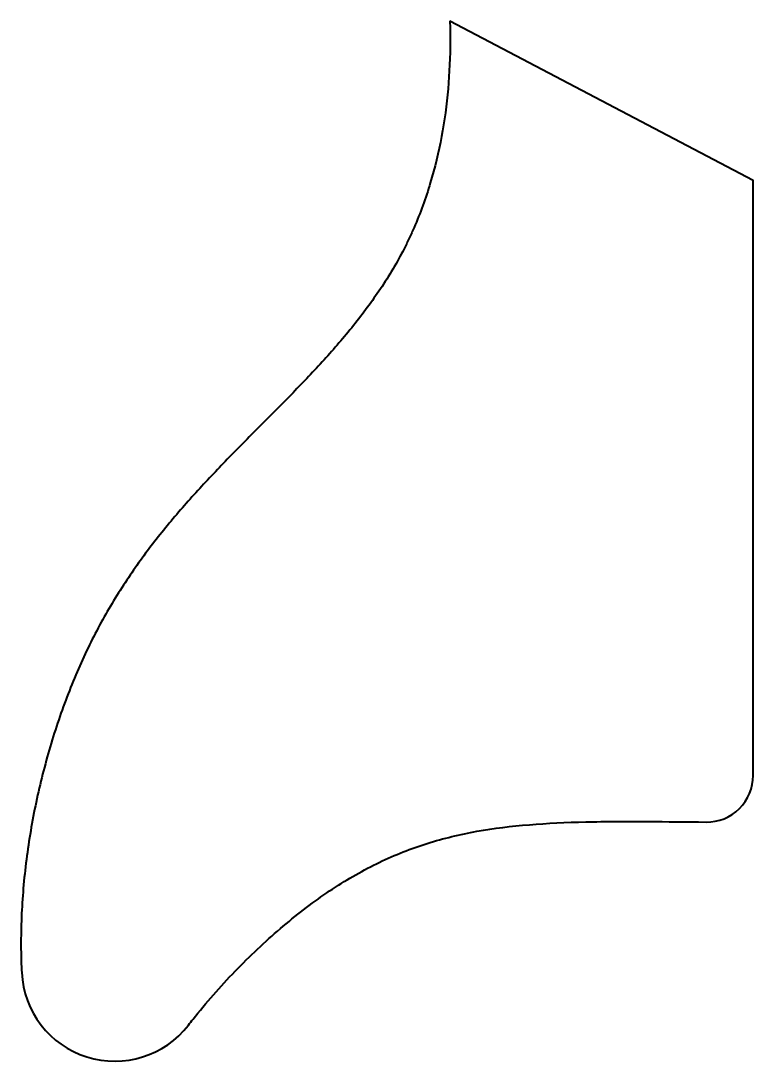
# Model space of a CAD drawing. Header units: millimetres. Extents: x -287 to -130, y -51 to 172.
import ezdxf

# ---------------------------------------------------------------- set-up
doc = ezdxf.new("R2010")
doc.units = ezdxf.units.MM
doc.layers.add('Visible', color=7, linetype='Continuous', lineweight=40)

msp = doc.modelspace()

# ---------------------------------------------------------------- linework, layer by layer
at = {"layer": 'Visible'}
for p in [(-195.09, 171.99), (-130, 10.13)]:
    msp.add_line(p, (-130, 137.82), dxfattribs=at)
for centre, radius, start, end in [((-140, 10.13), 10, 269.3884, 0), ((-267, -31.16), 20, 182.8908, 322.2125)]:
    msp.add_arc(centre, radius, start, end, dxfattribs=at)
for points, knots in [([(-195.09, 171.99), (-195.05, 170.59), (-194.97, 165.69), (-195.33, 157.35), (-196.72, 147.1), (-198.71, 138.8), (-200.84, 132.36), (-202.4, 128.43), (-203.8, 125.35), (-205.29, 122.32), (-207.31, 118.67), (-209.96, 114.48), (-213.72, 109.13), (-218.82, 102.82), (-225.35, 95.68), (-232.14, 88.76), (-239.02, 81.88), (-245.86, 74.89), (-252.53, 67.61), (-258.91, 59.9), (-263.89, 52.98), (-267.62, 47.07), (-270.27, 42.42), (-272.77, 37.54), (-275.12, 32.38), (-277.3, 26.98), (-279.97, 19.5), (-282.82, 9.71), (-285.34, -2.48), (-286.87, -14.88), (-287.23, -24.8), (-287.06, -30.51), (-286.97, -32.17)], [0.5562742, 0.5562742, 0.5562742, 0.5562742, 0.5625, 0.578125, 0.59375, 0.609375, 0.6171875, 0.625, 0.6289062, 0.6328125, 0.640625, 0.6484375, 0.65625, 0.671875, 0.6875, 0.703125, 0.71875, 0.734375, 0.75, 0.765625, 0.78125, 0.7890625, 0.796875, 0.8046875, 0.8125, 0.8203125, 0.828125, 0.84375, 0.859375, 0.875, 0.890625, 0.8970908, 0.8970908, 0.8970908, 0.8970908]), ([(-251.19, -43.41), (-250.53, -42.56), (-246.97, -38.08), (-241.62, -32.14), (-235.17, -25.92), (-230.24, -21.61), (-225.26, -17.67), (-220.27, -14.16), (-215.28, -11.09), (-210.25, -8.45), (-205.14, -6.21), (-198.23, -3.77), (-189.36, -1.65), (-178.18, -0.29), (-166.15, 0.25), (-153.59, 0.28), (-144.48, 0.18), (-140.11, 0.13)], [0.2979709, 0.2979709, 0.2979709, 0.2979709, 0.3125, 0.375, 0.40625, 0.4375, 0.46875, 0.5, 0.53125, 0.5625, 0.59375, 0.625, 0.6875, 0.75, 0.8125, 0.875, 0.9268368, 0.9268368, 0.9268368, 0.9268368])]:
    msp.add_open_spline(points, degree=3, knots=knots, dxfattribs=at)

doc.saveas('drawing.dxf')
